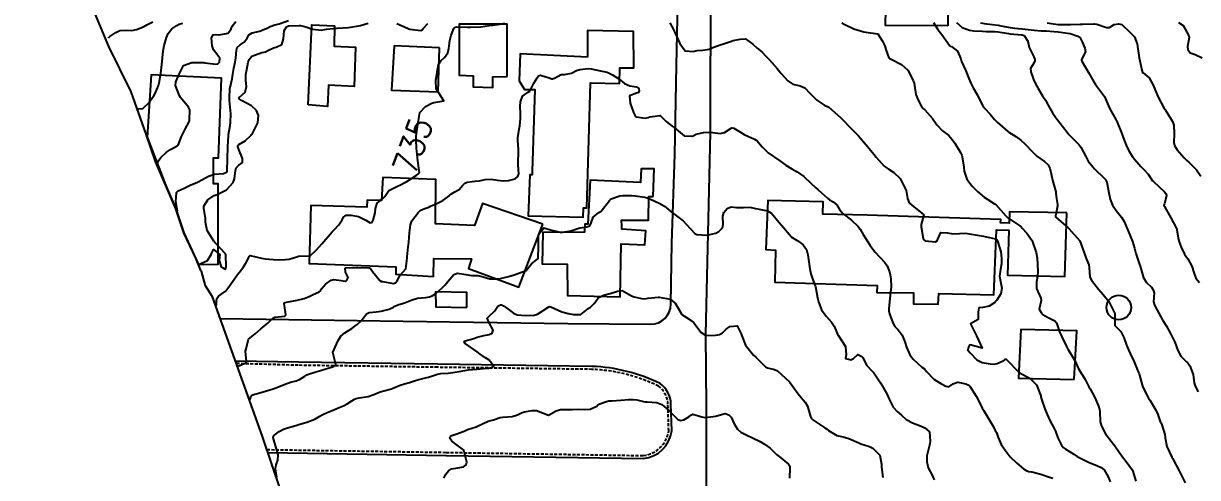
# Model space of a CAD drawing. Header units: metres. Extents: x 292545 to 299085, y 7450245 to 7463078.
# Drawn here: x 298413.3 to 298608.5, y 7450977.2 to 7451052.7 of the extents above; entities that cross this region are included whole.
import ezdxf
from ezdxf.enums import TextEntityAlignment as Align

# ---------------------------------------------------------------- set-up
doc = ezdxf.new("R2010")
doc.units = ezdxf.units.M
doc.linetypes.add('DASHED', pattern=[0.75, 0.5, -0.25])
for name, color, linetype in [('Area', 45, 'Continuous'), ('Canteiro', 45, 'DASHED'), ('Cotas', 45, 'Continuous'), ('Curvas de Nivel 1m', 11, 'Continuous'), ('Curvas de Nivel 5m', 15, 'Continuous'), ('Edificações', 30, 'Continuous'), ('Vias Primárias', 230, 'Continuous')]:
    doc.layers.add(name, color=color, linetype=linetype)
doc.styles.add('Style-STANDARD', font='STANDARD.shx')

msp = doc.modelspace()

# ---------------------------------------------------------------- linework, layer by layer
at = {"layer": 'Area'}
msp.add_polyline3d([(298456.09, 7450975, 738.32), (298453.07, 7450984.04, 738.02), (298444.73, 7451007.23, 735.12), (298443.6, 7451009.08, 740.66), (298442.88, 7451011.49, 740.23), (298442.82, 7451011.65, 736.33), (298441.95, 7451013.68, 748.26), (298439.95, 7451017.88, 747.88), (298438.64, 7451021.89, 748.29), (298435.28, 7451029.72, 748.43), (298433.7, 7451034.3, 747.97), (298431.22, 7451041.28, 730.83), (298427.49, 7451048.86, 730.27), (298420, 7451066.76, 743.9), (298419.54, 7451067.64, 743.87), (298416.3, 7451075.34, 724.95), (298415.24, 7451077.64, 733.9), (298414.03, 7451080.99, 730.99), (298398.71, 7451111.77, 713.97)], dxfattribs=at)
at = {"layer": 'Canteiro', "elevation": 738.09}
msp.add_lwpolyline([(298453.79, 7450981.88), (298483.58, 7450981.41), (298516.39, 7450980.88, 0.342699), (298520.6, 7450985), (298520.47, 7450989.41, 0.230611), (298518.9, 7450992.42, 0.104351), (298507.82, 7450995.2), (298482.16, 7450995.54), (298459, 7450995.88), (298448.71, 7450996.17)], format="xyb", dxfattribs=at)
at = {"layer": 'Curvas de Nivel 1m', "flags": 128}
for points, elevation in [([(298432.36, 7451038.5), (298432.51, 7451038.48), (298433.13, 7451038.55), (298433.2, 7451038.57), (298434.14, 7451039.47), (298434.76, 7451040.39), (298434.98, 7451040.64), (298435.23, 7451041.04), (298435.73, 7451042.38), (298435.91, 7451043.04), (298436.12, 7451044.38), (298436.25, 7451045.34), (298436.39, 7451046.37), (298436.48, 7451047.55), (298436.58, 7451048.37), (298436.7, 7451048.99), (298437.08, 7451050.36), (298437.35, 7451050.97), (298437.97, 7451051.75), (298438.8, 7451052.35), (298439.17, 7451052.54), (298439.37, 7451052.61), (298439.78, 7451052.74)], 731), ([(298435.58, 7451029.41), (298435.7, 7451029.78), (298436.15, 7451030.37), (298437.11, 7451031.26), (298437.76, 7451031.71), (298438.87, 7451032.34), (298439, 7451032.47), (298439.13, 7451032.75), (298439.59, 7451033.89), (298439.79, 7451034.33), (298440.26, 7451035.23), (298440.85, 7451036.32), (298440.92, 7451036.58), (298440.98, 7451038.32), (298440.77, 7451038.75), (298439.44, 7451040.34), (298439.23, 7451040.66), (298438.56, 7451042.35), (298438.62, 7451042.97), (298439.26, 7451044.34), (298439.94, 7451045.67), (298441.29, 7451046.17), (298441.42, 7451046.18), (298443.29, 7451046.16), (298443.44, 7451046.14), (298445.29, 7451045.88), (298445.62, 7451045.94), (298445.91, 7451046.26), (298445.95, 7451046.91), (298445.31, 7451047.8), (298444.91, 7451048.27), (298444.66, 7451048.94), (298444.57, 7451050.28), (298444.87, 7451050.75), (298445.35, 7451050.83), (298445.86, 7451050.77), (298447.35, 7451051.03), (298447.85, 7451051.75), (298448.02, 7451052.23), (298448.61, 7451052.99)], 732), ([(298438.94, 7451021.47), (298438.66, 7451023.05), (298438.77, 7451024.6), (298439.04, 7451024.87), (298440.05, 7451025.33), (298441.05, 7451025.8), (298442.23, 7451026.3), (298443.06, 7451026.72), (298444.06, 7451027.28), (298445.07, 7451027.62), (298446.57, 7451027.75), (298447.07, 7451027.96), (298447.17, 7451028.14), (298447.18, 7451028.24), (298447.22, 7451030.12), (298447.22, 7451030.24), (298447.27, 7451032.09), (298447.27, 7451032.24), (298447.38, 7451034.01), (298447.42, 7451034.24), (298447.67, 7451035.74), (298447.74, 7451036.23), (298447.78, 7451037.65), (298447.74, 7451038.23), (298447.58, 7451039.87), (298447.56, 7451040.24), (298447.64, 7451041.84), (298447.73, 7451042.24), (298448.02, 7451043.47), (298448.11, 7451044.23), (298448.28, 7451045.23), (298448.5, 7451046.23), (298448.59, 7451046.93), (298448.7, 7451048.23), (298448.86, 7451048.69), (298449.33, 7451049.12), (298449.98, 7451049.56), (298450.5, 7451050.21), (298450.77, 7451050.78), (298451.35, 7451051.09), (298452.58, 7451051.41), (298453.36, 7451051.69), (298453.69, 7451051.84), (298454.33, 7451052.16), (298455.08, 7451052.44), (298455.37, 7451052.48), (298455.83, 7451052.6), (298457.37, 7451053.15)], 733), ([(298442.68, 7451012.71), (298442.89, 7451012.82), (298443.88, 7451013.3), (298444.5, 7451014.27), (298444.61, 7451014.58), (298444.92, 7451015.1), (298445.97, 7451014.26), (298445.87, 7451013.29), (298446.16, 7451012.26), (298446.88, 7451011.85), (298446.99, 7451012.25), (298446.95, 7451014.22), (298446.95, 7451014.25), (298446.95, 7451014.29), (298446.91, 7451014.37), (298445.14, 7451016.27), (298444.94, 7451016.5), (298443.85, 7451018.28), (298443.6, 7451019.66), (298443.55, 7451020.28), (298443.3, 7451021.99), (298443.32, 7451022.29), (298443.94, 7451023.36), (298445.03, 7451024.09), (298445.16, 7451024.14), (298445.52, 7451024.27), (298447.04, 7451025), (298448.18, 7451026.23), (298448.42, 7451026.86), (298448.55, 7451028.23), (298448.65, 7451028.66), (298449.09, 7451029.15), (298449.72, 7451029.59), (298449.75, 7451030.21), (298449.12, 7451031.73), (298448.95, 7451032.22), (298448.96, 7451032.38), (298449.13, 7451032.54), (298450.16, 7451033.19), (298451.15, 7451034.1), (298451.24, 7451034.2), (298451.43, 7451034.47), (298452.29, 7451036.18), (298452.39, 7451037.38), (298452.04, 7451038.19), (298451.2, 7451038.97), (298449.57, 7451039.87), (298449.22, 7451040.11), (298449.15, 7451040.22), (298449.15, 7451040.29), (298449.22, 7451040.4), (298450.19, 7451041.25), (298450.38, 7451042.21), (298450.26, 7451043.2), (298450.28, 7451044.21), (298450.46, 7451045.02), (298450.67, 7451046.21), (298450.81, 7451046.69), (298451.3, 7451047.23), (298452.95, 7451047.82), (298453.31, 7451047.87), (298453.55, 7451047.93), (298453.96, 7451048.16), (298454.89, 7451048.59), (298455.32, 7451048.71), (298456.27, 7451049.19), (298456.55, 7451050.13), (298456.65, 7451051.42), (298457.02, 7451052.13), (298457.36, 7451052.27), (298459.14, 7451052.33), (298459.37, 7451052.32), (298460.28, 7451052.09), (298461.36, 7451051.69), (298462.85, 7451051.55), (298463.36, 7451051.64), (298463.7, 7451051.7), (298465.36, 7451051.88), (298465.49, 7451051.9), (298467.36, 7451052.01), (298469.37, 7451052.3), (298470.64, 7451052.69)], 734), ([(298475.37, 7451052.66), (298477.15, 7451051.89), (298477.36, 7451051.77), (298477.56, 7451051.69), (298479.36, 7451051.51), (298479.61, 7451051.61), (298479.81, 7451051.86), (298480.54, 7451052.68)], 734), ([(298549.38, 7451052.79), (298549.91, 7451052.49), (298551.36, 7451051.76), (298553.07, 7451051.27), (298553.36, 7451051.23), (298555.35, 7451050.96), (298556.14, 7451049.75), (298556.52, 7451048.94), (298556.7, 7451048.32), (298557.22, 7451046.94), (298557.31, 7451046.86), (298557.48, 7451046.77), (298559.3, 7451045.85), (298560.35, 7451044.9), (298561.27, 7451043.17), (298561.33, 7451042.96), (298561.36, 7451042.89), (298561.4, 7451042.74), (298561.68, 7451040.88), (298562.14, 7451039.8), (298562.62, 7451038.87), (298562.91, 7451038.56), (298563.21, 7451038.31), (298564.46, 7451036.85), (298565.18, 7451035.82), (298566.15, 7451034.83), (298567.16, 7451034.04), (298567.74, 7451033.41), (298568.17, 7451032.8), (298569.12, 7451031.23), (298569.33, 7451030.79), (298569.4, 7451030.5), (298569.7, 7451028.78), (298569.75, 7451028.12), (298570.16, 7451026.78), (298571.06, 7451025.63), (298571.94, 7451024.76), (298573.03, 7451023.79), (298573.69, 7451023.4), (298574.8, 7451022.72), (298574.95, 7451022.65), (298575.02, 7451022.59), (298576.64, 7451020.7), (298577, 7451020.4), (298577.98, 7451019.69), (298578.98, 7451019.05), (298579.18, 7451018.89), (298579.4, 7451018.67), (298580.14, 7451017.84), (298580.95, 7451016.73), (298581, 7451016.65), (298581.06, 7451016.55), (298581.69, 7451014.64), (298581.86, 7451013.7), (298581.93, 7451012.64), (298581.99, 7451011.54), (298581.95, 7451010.64), (298581.77, 7451009.75), (298581.77, 7451008.64), (298582.45, 7451007.02), (298582.56, 7451006.63), (298582.22, 7451005.22), (298582.51, 7451004.63), (298582.8, 7451004.33), (298583.56, 7451003.86), (298584.79, 7451003.28), (298585.1, 7451002.92), (298585.19, 7451002.6), (298585.6, 7451001.42), (298585.99, 7451000.59), (298586.74, 7450998.98), (298586.95, 7450998.58), (298587.34, 7450997.96), (298588.16, 7450996.57), (298588.7, 7450995.42), (298589.18, 7450994.55), (298589.77, 7450993.64), (298590.33, 7450992.53), (298590.44, 7450992.31), (298590.66, 7450991.95), (298591.43, 7450990.52), (298592.07, 7450989.06), (298592.25, 7450988.51), (298592.29, 7450988.2), (298592.36, 7450986.51), (298592.39, 7450986.32), (298592.59, 7450985.74), (298593.24, 7450984.5), (298594.55, 7450982.76), (298594.77, 7450982.49), (298595.53, 7450981.47), (298596.22, 7450980.46), (298596.52, 7450980.11), (298597.72, 7450978.45), (298598.3, 7450976.62)], 734), ([(298564.61, 7451052.85), (298565.37, 7451051.67), (298566, 7451050.83), (298567.33, 7451048.97), (298567.42, 7451048.9), (298567.61, 7451048.82), (298568.6, 7451048.08), (298569.15, 7451046.79), (298569.31, 7451046.34), (298570, 7451044.78), (298570.5, 7451043.54), (298570.82, 7451042.77), (298571.25, 7451041.99), (298571.95, 7451040.76), (298572.61, 7451039.36), (298572.95, 7451038.75), (298573.21, 7451038.46), (298574.08, 7451037.62), (298574.78, 7451036.73), (298575.19, 7451036.28), (298576.99, 7451034.7), (298577.16, 7451034.58), (298578.33, 7451033.86), (298579.15, 7451033.28), (298579.82, 7451032.66), (298581.12, 7451031.27), (298581.82, 7451030.64), (298583.1, 7451029.71), (298583.67, 7451029.19), (298583.95, 7451028.62), (298584.17, 7451027.7), (298584.43, 7451026.61), (298584.95, 7451024.7), (298584.96, 7451024.6), (298584.96, 7451024.52), (298585.04, 7451023.93), (298585.24, 7451022.6), (298585.25, 7451022.36), (298585, 7451021.14), (298584.92, 7451020.68), (298584.92, 7451020.6), (298584.94, 7451020.55), (298584.99, 7451020.5), (298585.88, 7451019.7), (298586.97, 7451018.75), (298587.15, 7451018.58), (298588.95, 7451016.56), (298589.66, 7451014.55), (298590, 7451013.63), (298590.44, 7451012.54), (298590.52, 7451012.15), (298590.63, 7451010.53), (298590.88, 7451010.04), (298592.07, 7451008.52), (298592.84, 7451007.62), (298593.81, 7451006.5), (298594.8, 7451004.49), (298594.78, 7451002.49), (298595.79, 7451001.49), (298596.28, 7451000.47), (298596.74, 7450999.21), (298597.06, 7450998.46), (298597.33, 7450997.85), (298597.98, 7450996.45), (298598.69, 7450994.8), (298598.83, 7450994.44), (298598.89, 7450994.23), (298599.4, 7450992.43), (298600.05, 7450991.03), (298600.39, 7450990.42), (298600.64, 7450990.01), (298601.59, 7450988.41), (298601.92, 7450987.71), (298602.4, 7450986.39), (298602.46, 7450986.26), (298602.59, 7450985.96), (298603.09, 7450984.38), (298603.14, 7450983.8), (298603.41, 7450982.38), (298604.26, 7450980.63), (298604.41, 7450980.37), (298604.52, 7450980.14), (298605.48, 7450978.36), (298606.47, 7450976.35)], 733), ([(298568.48, 7451052.8), (298569.37, 7451052.01), (298570.59, 7451051.55), (298571.36, 7451051.46), (298572.75, 7451051.36), (298573.36, 7451051.34), (298574.76, 7451051.32), (298575.36, 7451051.27), (298577.09, 7451050.97), (298577.36, 7451050.93), (298579.26, 7451050.77), (298579.35, 7451050.76), (298579.7, 7451050.67), (298580.29, 7451049.72), (298580.56, 7451048.66), (298581.31, 7451047.11), (298581.48, 7451046.65), (298581.48, 7451046.47), (298581.3, 7451046.08), (298580.77, 7451045.17), (298580.84, 7451044.65), (298581.27, 7451043.37), (298581.59, 7451042.65), (298582.03, 7451041.86), (298582.78, 7451040.63), (298583.23, 7451039.94), (298583.71, 7451039.11), (298583.97, 7451038.62), (298584.41, 7451037.82), (298585.19, 7451036.72), (298585.28, 7451036.6), (298585.64, 7451036.15), (298586.87, 7451034.58), (298587.16, 7451034.24), (298588.77, 7451032.56), (298589.14, 7451032.09), (298589.97, 7451030.55), (298590.35, 7451029.79), (298591.1, 7451028.82), (298591.39, 7451028.53), (298593.08, 7451026.9), (298593.27, 7451026.7), (298593.39, 7451026.51), (298593.53, 7451026.03), (298593.81, 7451024.5), (298594.02, 7451023.48), (298594.42, 7451022.49), (298595.01, 7451021.61), (298595.89, 7451020.48), (298596.31, 7451019.79), (298596.9, 7451018.46), (298596.92, 7451018.41), (298596.97, 7451018.3), (298597.72, 7451016.45), (298598.04, 7451015.34), (298598.29, 7451014.45), (298598.9, 7451012.62), (298598.96, 7451012.49), (298598.98, 7451012.44), (298599.02, 7451012.32), (298599.57, 7451010.43), (298600.07, 7451009.62), (298600.86, 7451008.85), (298601.18, 7451008.41), (298601.31, 7451007.94), (298601.23, 7451006.41), (298601.37, 7451005.86), (298602.14, 7451004.4), (298602.79, 7451003.32), (298603.35, 7451002.38), (298604.11, 7451001.04), (298604.45, 7451000.37), (298604.75, 7450999.71), (298605.26, 7450998.36), (298605.77, 7450997.4), (298606.71, 7450996.48), (298606.86, 7450996.34), (298607.23, 7450995.81), (298607.82, 7450994.33), (298608, 7450992.99), (298608.18, 7450992.32), (298608.65, 7450991.46)], 732), ([(298572.45, 7451052.75), (298573.38, 7451052.63), (298573.5, 7451052.62), (298575.38, 7451052.37), (298575.8, 7451052.29), (298577.37, 7451051.97), (298578.18, 7451051.88), (298579.37, 7451051.78), (298580.35, 7451051.67), (298581.37, 7451051.55), (298582.55, 7451051.45), (298583.36, 7451051.42), (298584.63, 7451051.34), (298585.36, 7451051.25), (298586.9, 7451051.04), (298587.36, 7451050.97), (298588.63, 7451050.56), (298589.04, 7451050.25), (298589.34, 7451049.62), (298589.82, 7451048.55), (298589.91, 7451047.96), (298589.31, 7451046.77), (298589.23, 7451046.63), (298589.23, 7451046.55), (298589.25, 7451046.5), (298589.3, 7451046.42), (298590.39, 7451044.54), (298591.27, 7451042.98), (298591.56, 7451042.53), (298592.59, 7451041.17), (298593.06, 7451040.51), (298593.23, 7451040.16), (298593.71, 7451038.99), (298593.95, 7451038.5), (298594.95, 7451036.72), (298595.08, 7451036.48), (298595.12, 7451036.42), (298595.18, 7451036.27), (298595.89, 7451034.47), (298596.33, 7451033.28), (298596.68, 7451032.46), (298597.13, 7451031.53), (298597.8, 7451030.45), (298599.1, 7451028.88), (298599.32, 7451028.67), (298599.59, 7451028.43), (298600.31, 7451027.65), (298601.07, 7451026.54), (298601.19, 7451026.41), (298603.05, 7451024.72), (298603.29, 7451024.39), (298603.36, 7451024.06), (298603.03, 7451022.72), (298602.94, 7451022.47), (298602.95, 7451022.39), (298603.02, 7451022.24), (298604.09, 7451020.38), (298604.98, 7451018.69), (298605.08, 7451018.47), (298605.11, 7451018.37), (298605.35, 7451016.76), (298605.46, 7451016.36), (298605.82, 7451015.48), (298606.34, 7451014.35), (298606.58, 7451014.01), (298606.92, 7451013.55), (298607.58, 7451012.33), (298607.91, 7451011.31), (298608.24, 7451010.33), (298608.87, 7451009.61)], 731), ([(298605.38, 7451052.81), (298606.12, 7451052.35), (298607.09, 7451050.6), (298607.12, 7451050.34), (298606.84, 7451048.84), (298606.9, 7451048.34), (298607.32, 7451047.81), (298608.15, 7451047.5), (298609.31, 7451046.96)], 729), ([(298448.92, 7450995.62), (298448.95, 7450995.68), (298449.13, 7450995.77), (298450.15, 7450996.21), (298450.37, 7450996.53), (298450.25, 7450998.2), (298450.31, 7450998.62), (298450.74, 7451000.2), (298451.85, 7451001.09), (298452.76, 7451001.92), (298453.06, 7451002.18), (298453.99, 7451002.95), (298454.79, 7451003.72), (298455.08, 7451003.86), (298456.79, 7451004.06), (298456.84, 7451004.09), (298456.87, 7451004.13), (298456.94, 7451004.27), (298456.8, 7451005.02), (298456.65, 7451006.13), (298456.7, 7451006.24), (298456.82, 7451006.3), (298457.03, 7451006.35), (298458.82, 7451006.7), (298459.96, 7451006.95), (298460.82, 7451007.29), (298461.34, 7451007.57), (298462.5, 7451008.06), (298462.68, 7451008.22), (298462.84, 7451008.59), (298463.52, 7451009.38), (298464.48, 7451010.04), (298464.86, 7451010.11), (298465.77, 7451010.02), (298466.86, 7451009.85), (298466.97, 7451009.9), (298467.06, 7451010.01), (298467.3, 7451010.44), (298466.88, 7451011.37), (298466.78, 7451012.01), (298466.83, 7451012.06), (298466.88, 7451012.08), (298468.72, 7451012.15), (298468.89, 7451012.15), (298470.8, 7451012.05), (298470.88, 7451012.03), (298470.99, 7451011.96), (298471.36, 7451011.47), (298472.58, 7451009.94), (298472.86, 7451009.82), (298473.02, 7451009.78), (298474.86, 7451009.48), (298475.17, 7451009.59), (298475.43, 7451009.9), (298475.92, 7451010.85), (298476.88, 7451011.89), (298477.1, 7451013.69), (298477.12, 7451013.89), (298477.28, 7451015.53), (298477.32, 7451015.89), (298477.36, 7451016.31), (298477.5, 7451017.88), (298477.64, 7451019.21), (298477.89, 7451019.88), (298479, 7451021.33), (298479.29, 7451021.57), (298479.89, 7451021.85), (298480.69, 7451022.16), (298481.01, 7451022.3), (298482.06, 7451022.78), (298483.02, 7451023.26), (298483.79, 7451023.81), (298484.47, 7451024.36), (298485.04, 7451024.71), (298485.73, 7451025.1), (298486.39, 7451025.78), (298486.67, 7451026.16), (298487.06, 7451026.31), (298488.38, 7451026.44), (298489.06, 7451026.53), (298490.05, 7451026.73), (298491.06, 7451026.79), (298492.12, 7451026.65), (298493.06, 7451026.54), (298493.95, 7451026.58), (298495.06, 7451026.86), (298495.51, 7451027.23), (298495.65, 7451027.66), (298495.59, 7451029.17), (298495.58, 7451029.67), (298495.63, 7451031.15), (298495.63, 7451031.66), (298495.51, 7451033.29), (298495.52, 7451033.67), (298495.71, 7451035.12), (298495.82, 7451035.66), (298495.97, 7451036.88), (298495.95, 7451037.66), (298495.92, 7451038.94), (298495.96, 7451039.66), (298496.31, 7451040.57), (298497.24, 7451041.25), (298497.48, 7451041.41), (298497.64, 7451041.65), (298498.16, 7451042.73), (298498.71, 7451043.64), (298498.94, 7451043.96), (298499.27, 7451044.06), (298500.7, 7451043.61), (298501.14, 7451043.48), (298501.26, 7451043.48), (298501.36, 7451043.5), (298501.59, 7451043.6), (298502.69, 7451044.17), (298503.27, 7451044.21), (298504.41, 7451044.42), (298505.28, 7451044.83), (298505.81, 7451045.02), (298507.28, 7451045.16), (298507.69, 7451045.12), (298509.28, 7451044.82), (298510.35, 7451044.57), (298511.27, 7451044.14), (298512.28, 7451043.47), (298513.26, 7451042.69), (298514.11, 7451042.3), (298515.25, 7451042.13), (298515.65, 7451041.84), (298515.7, 7451041.43), (298515.52, 7451041.16), (298515.24, 7451041.11), (298514.06, 7451040.62), (298514.17, 7451039.45), (298514.75, 7451037.89), (298514.94, 7451037.44), (298515.19, 7451037.14), (298516.71, 7451036.94), (298517.19, 7451037.06), (298517.47, 7451037.13), (298519.19, 7451037.39), (298520.19, 7451036.38), (298521.18, 7451035.62), (298521.48, 7451035.36), (298523.15, 7451033.99), (298524.54, 7451033.93), (298525.15, 7451034.27), (298526.39, 7451034.54), (298527.16, 7451034.58), (298527.91, 7451034.53), (298529.15, 7451034.36), (298529.88, 7451034.54), (298530.97, 7451035.25), (298531.1, 7451035.32), (298531.16, 7451035.33), (298531.42, 7451035.25), (298532.51, 7451034.58), (298533.15, 7451034.21), (298534.89, 7451033.46), (298535.14, 7451033.3), (298535.2, 7451033.25), (298535.24, 7451033.2), (298536.12, 7451032.17), (298537.12, 7451031.17), (298539.1, 7451029.82), (298540.08, 7451029.14), (298541.09, 7451028.52), (298541.97, 7451028), (298543.07, 7451027.22), (298543.21, 7451027.1), (298545.05, 7451025.38), (298545.39, 7451025.08), (298547.03, 7451023.65), (298547.36, 7451023.39), (298547.95, 7451023.05), (298548.55, 7451022.56), (298549.01, 7451021.78), (298549.59, 7451021.02), (298550.99, 7451019.99), (298552.07, 7451018.99), (298552.45, 7451018.47), (298552.96, 7451017.58), (298553.33, 7451016.98), (298554.12, 7451015.78), (298554.68, 7451014.96), (298554.92, 7451014.66), (298556.53, 7451012.94), (298556.9, 7451012.41), (298557.34, 7451011.38), (298557.44, 7451010.93), (298557.54, 7451010.26), (298557.61, 7451008.93), (298557.45, 7451007.54), (298557.36, 7451006.93), (298557.19, 7451005.3), (298557.18, 7451004.93), (298557.3, 7451004.44), (298557.87, 7451002.92), (298558.18, 7451002.32), (298558.77, 7451001.79), (298559.43, 7451000.9), (298559.87, 7450999.78), (298560.16, 7450998.9), (298560.72, 7450997.63), (298561.23, 7450996.88), (298562.7, 7450995.57), (298563.11, 7450995.27), (298563.48, 7450994.86), (298564.67, 7450993.6), (298565.84, 7450992.83), (298566.66, 7450992.41), (298567.18, 7450992.3), (298567.91, 7450992.81), (298568.43, 7450993.04), (298568.67, 7450993.05), (298570.03, 7450992.78), (298570.49, 7450992.6), (298570.66, 7450992.41), (298571.74, 7450990.76), (298572.62, 7450989.01), (298572.74, 7450988.75), (298572.94, 7450988.42), (298573.95, 7450986.74), (298574.58, 7450985.64), (298574.91, 7450985.06), (298575.08, 7450984.72), (298575.39, 7450983.88), (298575.88, 7450982.71), (298576.16, 7450982.32), (298576.53, 7450981.78), (298577.36, 7450980.69), (298578.51, 7450979.6), (298579.6, 7450978.66), (298580.16, 7450978.33), (298580.49, 7450978.24), (298580.97, 7450978.16), (298582.48, 7450977.79), (298583.73, 7450977.36), (298584.48, 7450977.12)], 736), ([(298451.02, 7450990.2), (298451.13, 7450990.69), (298451.27, 7450990.9), (298451.75, 7450991.07), (298452.63, 7450991.31), (298454.27, 7450991.79), (298454.64, 7450991.9), (298454.83, 7450991.96), (298455.27, 7450992.14), (298456.24, 7450992.54), (298456.65, 7450992.7), (298457.72, 7450993.05), (298458.66, 7450993.3), (298459.23, 7450993.53), (298460.09, 7450994.09), (298460.45, 7450994.31), (298460.68, 7450994.41), (298461.94, 7450994.81), (298462.68, 7450995.02), (298464.11, 7450995.46), (298464.69, 7450995.64), (298464.98, 7450995.74), (298465.27, 7450996.02), (298464.72, 7450998.03), (298465.36, 7450999.4), (298465.61, 7451000.02), (298466.07, 7451000.7), (298466.76, 7451001.27), (298467.2, 7451001.56), (298467.88, 7451002), (298468.4, 7451002.36), (298468.77, 7451002.63), (298469.47, 7451003.28), (298470.01, 7451003.97), (298470.36, 7451004.4), (298470.8, 7451004.64), (298471.97, 7451004.78), (298472.8, 7451004.88), (298474.09, 7451005.21), (298474.81, 7451005.54), (298475.03, 7451005.69), (298475.53, 7451005.9), (298476.5, 7451006.21), (298476.82, 7451006.31), (298477.95, 7451006.76), (298478.82, 7451007.04), (298480.14, 7451007.16), (298480.83, 7451007.23), (298481.26, 7451007.41), (298481.88, 7451007.83), (298482.39, 7451008.27), (298482.85, 7451008.7), (298483.4, 7451009.26), (298483.85, 7451009.81), (298484.87, 7451010.95), (298485.49, 7451011.17), (298486.87, 7451010.94), (298487.83, 7451010.8), (298488.87, 7451010.82), (298489.72, 7451010.58), (298490.87, 7451010.24), (298492.33, 7451010.25), (298492.87, 7451010.35), (298493.93, 7451010.63), (298494.88, 7451010.93), (298496.88, 7451011.65), (298497.79, 7451012.74), (298498.9, 7451013.63), (298498.93, 7451015.63), (298498.95, 7451017.63), (298499.84, 7451018.74), (298500.96, 7451018.39), (298502.56, 7451017.98), (298502.96, 7451017.99), (298504.31, 7451018.22), (298504.97, 7451018.43), (298505.8, 7451018.72), (298506.97, 7451018.88), (298507.46, 7451019.04), (298507.7, 7451019.52), (298508.02, 7451020.49), (298509, 7451021.27), (298509.34, 7451021.5), (298510.77, 7451023.23), (298510.95, 7451023.48), (298510.98, 7451023.52), (298511.02, 7451023.55), (298512.48, 7451024.01), (298513.03, 7451024.1), (298514.41, 7451024.07), (298515.03, 7451024.02), (298516.65, 7451023.79), (298517.03, 7451023.71), (298517.69, 7451023.4), (298519.02, 7451022.8), (298519.92, 7451022.29), (298521, 7451021.37), (298522.98, 7451019.86), (298523.5, 7451019.33), (298524.96, 7451017.77), (298525.25, 7451017.61), (298526.95, 7451017.5), (298528.42, 7451017.81), (298528.96, 7451018.1), (298529.53, 7451018.71), (298529.66, 7451019.26), (298529.59, 7451020.66), (298529.75, 7451021.26), (298530.34, 7451021.93), (298531.01, 7451022.22), (298531.86, 7451022.08), (298533.01, 7451022.08), (298534.1, 7451022.12), (298535.01, 7451021.95), (298535.63, 7451021.81), (298537.01, 7451021.54), (298537.69, 7451021.16), (298538.98, 7451019.62), (298539.36, 7451019.15), (298540.95, 7451017.25), (298541.02, 7451017.19), (298541.12, 7451017.13), (298542.26, 7451016.42), (298542.94, 7451015.87), (298543.51, 7451015.09), (298543.76, 7451014.25), (298543.91, 7451013.09), (298544.06, 7451011.92), (298544.25, 7451011.09), (298544.86, 7451009.29), (298544.94, 7451009.08), (298544.99, 7451008.94), (298545.33, 7451007.08), (298545.48, 7451006.42), (298546.03, 7451005.07), (298546.8, 7451004.06), (298547.69, 7451003.05), (298548.09, 7451002.36), (298548.65, 7451001.03), (298548.76, 7451000.87), (298549.98, 7450999.02), (298550.12, 7450997.61), (298550, 7450997.02), (298550.71, 7450996.83), (298550.91, 7450996.81), (298551.33, 7450997), (298552.06, 7450997.66), (298552.72, 7450997.36), (298552.89, 7450997.16), (298552.96, 7450996.99), (298553.55, 7450995.82), (298554.36, 7450994.96), (298554.69, 7450994.63), (298555.82, 7450992.95), (298556.65, 7450991.54), (298556.97, 7450990.94), (298557.2, 7450990.38), (298557.92, 7450988.93), (298558.61, 7450988.19), (298559.29, 7450987.6), (298560.1, 7450986.9), (298560.39, 7450986.7), (298560.59, 7450986.58), (298561.16, 7450986.31), (298562.58, 7450985.74), (298563.19, 7450985.47), (298563.94, 7450984.85), (298564.1, 7450983.29), (298564.04, 7450982.85), (298563.87, 7450982.19), (298563.53, 7450980.85), (298563.51, 7450979.85), (298563.74, 7450978.85), (298564.48, 7450977.53), (298564.72, 7450976.85)], 737), ([(298455.41, 7450977.32), (298455.23, 7450978.65), (298455.3, 7450979.34), (298455.62, 7450980.14), (298455.63, 7450981.03), (298455.34, 7450982.14), (298454.8, 7450983.9), (298454.88, 7450984.15), (298455.83, 7450984.87), (298456.56, 7450985.24), (298457.22, 7450985.47), (298458.57, 7450985.89), (298459.27, 7450986.1), (298460.28, 7450986.38), (298460.58, 7450986.47), (298461.73, 7450986.92), (298462.59, 7450987.41), (298463, 7450987.65), (298463.78, 7450988.04), (298464.61, 7450988.39), (298465.78, 7450988.85), (298466.61, 7450989.18), (298467.14, 7450989.48), (298467.9, 7450990), (298468.35, 7450990.27), (298468.63, 7450990.38), (298469.12, 7450990.47), (298470.63, 7450990.69), (298471.57, 7450991.01), (298472.64, 7450991.46), (298474.28, 7450991.92), (298474.56, 7450991.99), (298474.64, 7450992.02), (298475.96, 7450992.59), (298476.66, 7450992.79), (298477.5, 7450993.04), (298478.67, 7450993.39), (298479.04, 7450993.49), (298480.39, 7450993.84), (298480.67, 7450993.93), (298482.13, 7450994.38), (298482.68, 7450994.49), (298483.91, 7450994.57), (298484.68, 7450994.66), (298485.75, 7450994.85), (298486.69, 7450995.03), (298487.32, 7450995.13), (298488.69, 7450995.25), (298490.35, 7450995.38), (298490.69, 7450995.42), (298490.95, 7450995.46), (298491.51, 7450995.71), (298490.7, 7450996.76), (298490.11, 7450997.13), (298489.22, 7450997.74), (298488.72, 7450998.14), (298487.62, 7450998.87), (298486.74, 7450999.51), (298486.59, 7450999.77), (298486.64, 7450999.87), (298486.74, 7450999.92), (298488.18, 7451000.32), (298488.75, 7451000.55), (298489.83, 7451000.81), (298490.76, 7451000.97), (298491.26, 7451001.21), (298491.39, 7451001.71), (298490.78, 7451002.84), (298490.39, 7451003.73), (298490.8, 7451004.11), (298491.64, 7451004.88), (298492.19, 7451005.71), (298492.61, 7451005.91), (298492.81, 7451005.9), (298493.21, 7451005.7), (298494.8, 7451004.53), (298495.4, 7451004.28), (298496.8, 7451004.13), (298498.24, 7451004.19), (298498.8, 7451004.38), (298500.67, 7451005.6), (298500.81, 7451005.65), (298500.98, 7451005.6), (298502.8, 7451004.76), (298503.87, 7451004.5), (298504.79, 7451004.3), (298506, 7451004.34), (298506.8, 7451005), (298507.08, 7451005.26), (298507.58, 7451005.52), (298508.19, 7451006.14), (298508.83, 7451006.96), (298509.11, 7451007.22), (298509.75, 7451007.5), (298510.59, 7451007.74), (298510.84, 7451007.81), (298512.1, 7451008.21), (298512.85, 7451008.28), (298514.4, 7451007.44), (298514.83, 7451007.24), (298516.35, 7451006.94), (298516.83, 7451006.98), (298517.18, 7451007.05), (298518.83, 7451007.22), (298519, 7451007.22), (298520.83, 7451006.84), (298521.69, 7451006.22), (298522.19, 7451005.35), (298522.8, 7451004.3), (298524.34, 7451003.32), (298524.78, 7451002.94), (298525.98, 7451001.31), (298526.76, 7451000.83), (298528.39, 7451000.91), (298528.76, 7451000.96), (298529.04, 7451000.99), (298529.54, 7451001.26), (298530.16, 7451001.87), (298530.77, 7451002.3), (298532, 7451002.46), (298532.59, 7451001.22), (298532.64, 7451001.1), (298532.76, 7451000.78), (298533.37, 7450999.21), (298534.72, 7450997.54), (298535.08, 7450997.2), (298536.7, 7450995.64), (298537, 7450995.48), (298538.18, 7450995.16), (298538.69, 7450994.93), (298540.66, 7450993.13), (298542.11, 7450991.12), (298542.64, 7450990.53), (298543.3, 7450989.77), (298543.68, 7450989.09), (298544.14, 7450987.55), (298544.31, 7450987.08), (298544.43, 7450986.92), (298544.59, 7450986.8), (298545.41, 7450986.25), (298546.58, 7450985.5), (298546.84, 7450985.32), (298547.18, 7450985.05), (298548.56, 7450984.2), (298549.59, 7450983.99), (298550.55, 7450983.71), (298552.21, 7450982.99), (298552.54, 7450982.85), (298553.96, 7450982.39), (298554.53, 7450982.13), (298555.71, 7450980.95), (298555.99, 7450979.46), (298555.99, 7450978.95), (298556.2, 7450977.22)], 738), ([(298483.19, 7450977.1), (298483.52, 7450977.81), (298483.97, 7450978.33), (298484.49, 7450978.69), (298485.56, 7450978.85), (298486.5, 7450979.03), (298486.91, 7450979.35), (298487.04, 7450979.76), (298486.52, 7450981.77), (298484.55, 7450983.29), (298484.17, 7450983.8), (298484.29, 7450984.07), (298484.56, 7450984.19), (298485.18, 7450984.41), (298486.56, 7450984.96), (298487.14, 7450985.19), (298488.57, 7450985.64), (298488.82, 7450985.75), (298490.58, 7450986.57), (298491.45, 7450986.84), (298492.59, 7450987.2), (298493.01, 7450987.28), (298494.59, 7450987.39), (298495.48, 7450987.67), (298496.22, 7450988.04), (298496.6, 7450988.14), (298497.88, 7450988.37), (298498.6, 7450988.36), (298500.59, 7450987.61), (298501.89, 7450988.31), (298502.61, 7450988.52), (298503.63, 7450988.55), (298504.61, 7450988.54), (298505.58, 7450988.57), (298506.61, 7450988.56), (298507.55, 7450988.58), (298508.62, 7450989.06), (298508.84, 7450989.29), (298509.16, 7450989.5), (298510.23, 7450989.89), (298510.63, 7450989.96), (298511.14, 7450990), (298512.63, 7450990.11), (298513.89, 7450990.18), (298514.63, 7450990.2), (298515.32, 7450990.12), (298516.63, 7450989.82), (298516.99, 7450989.78), (298518.63, 7450989.68), (298519.43, 7450989.38), (298520.61, 7450988.34), (298521.6, 7450987.35), (298522.14, 7450986.9), (298522.59, 7450986.7), (298523.1, 7450986.82), (298523.94, 7450987.33), (298524.3, 7450987.62), (298524.6, 7450987.77), (298526.09, 7450987.31), (298526.59, 7450987.23), (298527.53, 7450987.29), (298528.43, 7450987.43), (298528.6, 7450987.49), (298529.99, 7450987.87), (298530.6, 7450987.64), (298530.97, 7450987.24), (298531.5, 7450986.15), (298532.03, 7450985.24), (298532.57, 7450984.77), (298533.61, 7450984.27), (298534.55, 7450983.82), (298535.8, 7450983.19), (298536.54, 7450982.8), (298537.48, 7450982.11), (298538.43, 7450981.15), (298538.47, 7450981.1), (298538.52, 7450981.04), (298538.96, 7450980.7), (298540.51, 7450979.45), (298540.72, 7450979.13), (298540.75, 7450978.87), (298540.67, 7450977.13)], 739)]:
    msp.add_lwpolyline(points, dxfattribs=dict(at, elevation=elevation))
at = {"layer": 'Curvas de Nivel 5m', "flags": 128}
for points, elevation in [([(298427.47, 7451050.22), (298427.5, 7451050.32), (298427.64, 7451050.48), (298428.64, 7451051.18), (298429.35, 7451051.5), (298430.44, 7451051.53), (298431.35, 7451051.51), (298432.12, 7451051.66), (298433.36, 7451052.17), (298433.52, 7451052.25), (298433.81, 7451052.41), (298434.82, 7451052.94)], 730), ([(298445.39, 7451005.81), (298445.41, 7451006.49), (298445.47, 7451006.97), (298445.71, 7451007.38), (298446.84, 7451008.14), (298446.91, 7451008.18), (298446.98, 7451008.25), (298447.31, 7451008.71), (298448.37, 7451010.23), (298448.87, 7451010.97), (298449.44, 7451011.65), (298449.88, 7451012.21), (298450.28, 7451012.82), (298450.91, 7451014.01), (298451.02, 7451014.09), (298452.91, 7451013.65), (298453.48, 7451013.59), (298454.9, 7451013.46), (298455.64, 7451013.41), (298456.9, 7451013.43), (298457.5, 7451013.53), (298458.91, 7451013.96), (298459.02, 7451013.99), (298460.91, 7451014.04), (298460.94, 7451014.05), (298460.97, 7451014.08), (298461.97, 7451015.03), (298462.93, 7451016.06), (298464.64, 7451018.03), (298464.78, 7451018.21), (298464.96, 7451018.39), (298465.77, 7451019.22), (298466.31, 7451020.02), (298466.52, 7451020.48), (298466.99, 7451020.82), (298467.78, 7451020.79), (298468.99, 7451020.58), (298470.24, 7451019.97), (298470.98, 7451019.57), (298471.31, 7451019.63), (298471.47, 7451019.96), (298471.76, 7451021.19), (298471.86, 7451021.95), (298472.14, 7451022.82), (298473.02, 7451023.53), (298473.4, 7451023.93), (298474.06, 7451024.9), (298475.05, 7451025.43), (298475.4, 7451025.56), (298476.13, 7451025.9), (298476.72, 7451026.23), (298477.06, 7451026.43), (298478.62, 7451027.42), (298479.07, 7451027.74), (298479.13, 7451027.8), (298479.14, 7451027.86), (298479.08, 7451028.26), (298478.86, 7451029.86), (298478.7, 7451031.45), (298478.65, 7451031.87), (298478.6, 7451033.33), (298478.6, 7451033.87), (298478.64, 7451034.38), (298478.89, 7451035.86), (298479.19, 7451037.86), (298480.17, 7451038.89), (298481.21, 7451039.41), (298481.54, 7451039.51), (298483.21, 7451039.82), (298481.95, 7451041.83), (298481.85, 7451043.24), (298481.96, 7451043.83), (298482.15, 7451044.96), (298482.33, 7451045.83), (298482.68, 7451046.45), (298483.3, 7451046.99), (298483.89, 7451047.81), (298484.03, 7451048.52), (298484.18, 7451049.81), (298484.44, 7451050.7), (298484.85, 7451051.8), (298485.12, 7451052.04), (298485.37, 7451052.09), (298487.09, 7451052.05), (298487.37, 7451052.04), (298487.65, 7451052.05), (298489.37, 7451052.13), (298490.78, 7451052.31), (298491.37, 7451052.39), (298492.51, 7451052.57), (298493.37, 7451052.7)], 735), ([(298520.78, 7451052.77), (298521.37, 7451051.66), (298521.52, 7451051.36), (298521.67, 7451051.05), (298522.47, 7451049.35), (298523.32, 7451048.1), (298524.64, 7451048.01), (298525.32, 7451048.15), (298526.26, 7451048.25), (298527.32, 7451048.4), (298527.94, 7451048.68), (298529.33, 7451049.17), (298529.71, 7451049.26), (298530.89, 7451049.69), (298531.34, 7451049.81), (298532.49, 7451050.08), (298533.34, 7451050.11), (298534.59, 7451049.21), (298535.33, 7451048.56), (298536.06, 7451047.93), (298536.83, 7451047.18), (298537.31, 7451046.67), (298538.62, 7451045.16), (298539.28, 7451044.37), (298540.38, 7451043.14), (298541.26, 7451042.6), (298542.47, 7451042.33), (298543.25, 7451041.96), (298544.07, 7451041.09), (298545.23, 7451039.91), (298546.54, 7451039.06), (298547.03, 7451038.87), (298547.21, 7451038.77), (298549.19, 7451037.03), (298551.16, 7451035.01), (298552.15, 7451034), (298553.01, 7451032.98), (298553.07, 7451032.91), (298553.14, 7451032.83), (298554.69, 7451030.96), (298555.11, 7451030.43), (298556.43, 7451028.95), (298557.09, 7451028.49), (298558.03, 7451027.88), (298559.07, 7451026.91), (298560.11, 7451024.9), (298560.33, 7451023.6), (298560.6, 7451022.89), (298561.02, 7451022.47), (298563, 7451020.87), (298562.57, 7451019.29), (298562.58, 7451018.87), (298562.91, 7451016.92), (298562.91, 7451016.87), (298562.95, 7451016.79), (298563.27, 7451016.54), (298564.95, 7451016.38), (298565.26, 7451016.53), (298565.35, 7451016.84), (298565.83, 7451017.96), (298566.96, 7451017.86), (298567.84, 7451017.69), (298568.96, 7451017.79), (298569.94, 7451017.8), (298570.96, 7451017.65), (298572.26, 7451017.46), (298572.96, 7451017.34), (298573.45, 7451017.23), (298574.95, 7451016.87), (298575.15, 7451016.72), (298575.31, 7451016.35), (298575.81, 7451014.71), (298575.94, 7451013.68), (298575.91, 7451012.71), (298575.77, 7451011.84), (298575.62, 7451010.71), (298575.78, 7451009.8), (298576, 7451008.71), (298575.8, 7451007.75), (298575.17, 7451006.72), (298575.02, 7451006.53), (298574.83, 7451006.31), (298573.86, 7451005.69), (298572.81, 7451005.49), (298572.16, 7451005.41), (298572.08, 7451004.76), (298572.05, 7451003.49), (298570.78, 7451002.77), (298571.76, 7451000.76), (298572.73, 7450998.75), (298570.74, 7450999.25), (298570.5, 7450999.01), (298570.42, 7450998.77), (298570.34, 7450998.38), (298570.72, 7450997.96), (298571.84, 7450996.76), (298572.71, 7450996.33), (298574.07, 7450996.1), (298574.71, 7450996.08), (298575.22, 7450996.2), (298576.32, 7450996.7), (298576.55, 7450996.87), (298576.71, 7450996.91), (298576.93, 7450996.7), (298578.69, 7450994.82), (298578.76, 7450994.75), (298578.87, 7450994.68), (298580.68, 7450993.68), (298581.76, 7450992.64), (298582.45, 7450990.83), (298582.49, 7450990.63), (298582.63, 7450990.08), (298583.13, 7450988.62), (298583.52, 7450987.71), (298584.05, 7450986.62), (298584.58, 7450985.6), (298584.9, 7450984.93), (298585.03, 7450984.6), (298585.31, 7450983.85), (298585.9, 7450982.59), (298586.19, 7450982.24), (298586.54, 7450982.01), (298587.98, 7450981.12), (298588.52, 7450980.74), (298588.83, 7450980.56), (298590.51, 7450979.75), (298591.79, 7450979.23), (298592.5, 7450978.92), (298593.02, 7450978.5), (298593.65, 7450977.33), (298594.01, 7450976.49)], 735), ([(298583.54, 7451052.78), (298584.59, 7451052.61), (298585.38, 7451052.48), (298585.51, 7451052.47), (298587.38, 7451052.48), (298587.48, 7451052.48), (298589, 7451052.56), (298589.38, 7451052.57), (298591.29, 7451052.62), (298591.38, 7451052.62), (298591.77, 7451052.53), (298593.37, 7451051.98), (298593.9, 7451051.97), (298594.67, 7451052.49), (298595.38, 7451052.62), (298595.94, 7451052.47), (298597.36, 7451051.19), (298598.06, 7451050.45), (298598.52, 7451049.27), (298598.59, 7451048.45), (298598.82, 7451046.94), (298598.92, 7451046.44), (298599.29, 7451044.88), (298599.39, 7451044.54), (298599.51, 7451044.44), (298600.49, 7451043.63), (298601.18, 7451042.41), (298601.26, 7451042.16), (298601.97, 7451040.4), (298602.95, 7451038.65), (298603.13, 7451038.39), (298603.21, 7451038.27), (298604.37, 7451036.37), (298604.57, 7451035.76), (298604.65, 7451034.38), (298604.62, 7451032.91), (298604.7, 7451032.37), (298605.13, 7451031.67), (298606.32, 7451030.35), (298606.72, 7451029.96), (298607.11, 7451029.61), (298608.34, 7451028.33), (298609.08, 7451027.28)], 730)]:
    msp.add_lwpolyline(points, dxfattribs=dict(at, elevation=elevation))
at = {"layer": 'Edificações'}
for points in [[(298567.01, 7451052.26), (298556.66, 7451052.34), (298556.87, 7451063), (298567.18, 7451062.67)], [(298493.74, 7451043.86), (298493.73, 7451052.54), (298485.78, 7451052.52), (298485.74, 7451044.07), (298488.08, 7451043.97), (298488.1, 7451042.12), (298491.34, 7451042.05), (298491.35, 7451043.82)], [(298460.64, 7451039.12), (298461.23, 7451052.44), (298465.05, 7451052.26), (298464.96, 7451048.89), (298468.53, 7451048.72), (298468.31, 7451042.17), (298464.05, 7451042.4), (298463.88, 7451038.86)], [(298507.11, 7451047.04), (298495.92, 7451047.62), (298495.74, 7451043.15), (298496.62, 7451041.72), (298498.32, 7451041.7), (298497.91, 7451028.14), (298497.88, 7451027.53), (298497.51, 7451027.53), (298497.25, 7451020.73), (298506.39, 7451020.51), (298506.41, 7451022.03), (298507.01, 7451022.02), (298507.61, 7451042.79), (298512.44, 7451042.69), (298512.48, 7451045.3), (298514.81, 7451045.29), (298514.76, 7451051.35), (298507.09, 7451051.49)], [(298482.48, 7451048.59), (298474.97, 7451048.96), (298474.5, 7451041.57), (298482.24, 7451041.32)], [(298518.01, 7451023.93), (298518.2, 7451028.49), (298516.04, 7451028.54), (298515.9, 7451026.23), (298507.55, 7451026.62), (298507.17, 7451019.32), (298506.67, 7451019.32), (298506.62, 7451017.97), (298499.65, 7451017.95), (298499.57, 7451012.76), (298503.72, 7451012.69), (298503.76, 7451007.47), (298512.52, 7451007.24), (298512.7, 7451016.07), (298516.65, 7451015.88), (298516.78, 7451018.22), (298512.8, 7451018.48), (298512.78, 7451018.99), (298512.75, 7451019.99), (298517.26, 7451019.98), (298517.3, 7451023.94)], [(298499.69, 7451019.3), (298489.65, 7451022.76), (298488.31, 7451019.12), (298481.8, 7451019.37), (298481.86, 7451026.73), (298473.05, 7451027.1), (298472.86, 7451023.27), (298470.43, 7451023.31), (298470.38, 7451022.15), (298461.08, 7451022.4), (298460.8, 7451012.78), (298475.21, 7451012.26), (298475.23, 7451011), (298481.48, 7451010.63), (298481.55, 7451013.64), (298487.81, 7451013.56), (298487.31, 7451011.94), (298495.65, 7451008.86)], [(298586.81, 7451021.22), (298577.27, 7451021.37), (298577.21, 7451019.51), (298575.79, 7451019.54), (298575.82, 7451020.08), (298553.61, 7451020.82), (298546.21, 7451020.98), (298546.31, 7451023.01), (298537.07, 7451023.23), (298536.73, 7451015.11), (298538.38, 7451015.03), (298538.24, 7451009.7), (298555.24, 7451009.14), (298555.2, 7451007.99), (298561.32, 7451007.91), (298561.28, 7451006.11), (298565.43, 7451006.01), (298565.5, 7451007.78), (298574.67, 7451007.6), (298575.11, 7451018.4), (298577.18, 7451018.34), (298576.92, 7451010.86), (298586.49, 7451010.65)], [(298487.02, 7451005.5), (298487.05, 7451007.98), (298481.82, 7451008.08), (298481.87, 7451005.59)], [(298588.02, 7450993.54), (298588.49, 7451001.59), (298579.17, 7451001.85), (298578.77, 7450993.76)]]:
    msp.add_lwpolyline(points, close=True, dxfattribs=at)
at = {"layer": 'Edificações', "elevation": 742.02}
msp.add_lwpolyline([(298442.41, 7451012.62), (298445.67, 7451012.66), (298445.67, 7451026.05), (298444.9, 7451026.05), (298444.91, 7451030.34), (298445.74, 7451030.32), (298446.21, 7451043.6), (298434.55, 7451044.11), (298433.89, 7451033.76), (298436.93, 7451025.86), (298438.64, 7451021.89), (298439.95, 7451017.88), (298442.41, 7451012.62)], dxfattribs=at)
at = {"layer": 'Edificações'}
msp.add_circle((298595.44, 7451005.48), 2.04, dxfattribs=at)
at = {"layer": 'Vias Primárias'}
for points, elevation in [([(298446.02, 7451003.66), (298476.37, 7451003.21), (298503.81, 7451002.81), (298517.57, 7451002.7, 0.413901), (298520.96, 7451006.02), (298521.11, 7451016.18), (298521.63, 7451030.89), (298521.88, 7451045.7), (298522.25, 7451061.34), (298521.79, 7451076.18), (298521.94, 7451090.61), (298521.85, 7451107.17), (298521.26, 7451122.17), (298521.05, 7451135.72), (298520.68, 7451150.89), (298520.63, 7451155.1, 0.23044), (298518.28, 7451159.79), (298504.04, 7451171.39), (298482.44, 7451188.94), (298470.49, 7451199.45), (298455.67, 7451216.68)], 735.57), ([(298453.96, 7450981.38), (298483.57, 7450980.91), (298516.41, 7450980.38, 0.346695), (298521.1, 7450984.97), (298520.97, 7450989.42, 0.233422), (298519.15, 7450992.85, 0.104805), (298507.83, 7450995.7), (298482.17, 7450996.04), (298459.01, 7450996.38), (298448.58, 7450996.54)], 738.09)]:
    msp.add_lwpolyline(points, format="xyb", dxfattribs=dict(at, elevation=elevation))
msp.add_lwpolyline([(298532.27, 7450834.43), (298528.16, 7450834.72, -0.452576), (298525.28, 7450838.5), (298525.76, 7450856.3), (298526.45, 7450882.81), (298526.5, 7450905.97), (298525.4, 7450927.17), (298526.33, 7450947.85), (298526.51, 7450962.16), (298526.88, 7450974.67), (298526.88, 7450989.05), (298526.76, 7451001.05), (298527.57, 7451034.54), (298527.62, 7451060.05), (298527.27, 7451087.46), (298527.13, 7451108.08)], format="xyb", dxfattribs=at)

# ---------------------------------------------------------------- texts
at = {"layer": 'Cotas', "style": 'Style-STANDARD'}
msp.add_text('735', height=4, rotation=70.1078, dxfattribs=at).set_placement((298478.05, 7451032.35, 735), align=Align.MIDDLE_CENTER)

doc.saveas('drawing.dxf')
